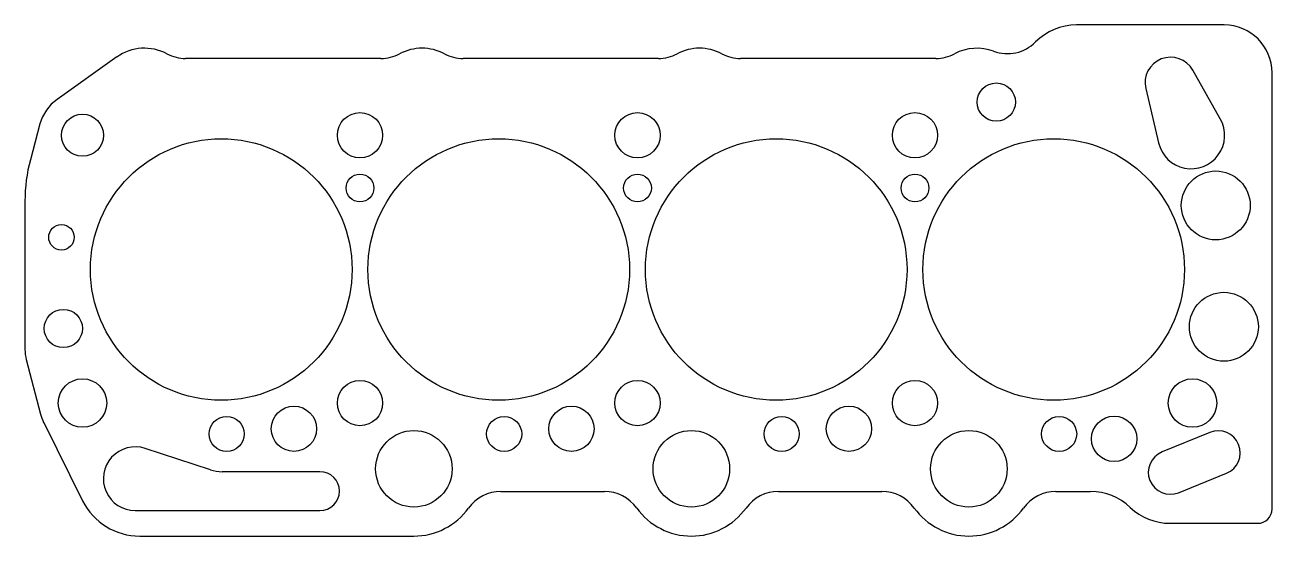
# Model space of a CAD drawing. Header units: millimetres. Extents: x -645 to -254, y -318 to -158.
import ezdxf

# ---------------------------------------------------------------- set-up
doc = ezdxf.new("R2010")
doc.units = ezdxf.units.MM

msp = doc.modelspace()

# ---------------------------------------------------------------- linework, layer by layer
at = {"color": 7, "linetype": 'Continuous', "lineweight": 25}
for p, q in [((-268.54, -157.8), (-314.89, -157.8)), ((-615.7, -167.85), (-634.46, -181.13)), ((-532.91, -168.3), (-594.16, -168.3)), ((-445.91, -168.3), (-507.16, -168.3)), ((-358.91, -168.3), (-420.16, -168.3)), ((-269.76, -187.24), (-278.38, -171.98)), ((-253.54, -309.6), (-253.54, -172.8)), ((-293.14, -177.76), (-289.12, -194.81)), ((-639.82, -188.83), (-642.84, -200.1)), ((-644.54, -213.03), (-644.54, -259.6)), ((-644.13, -262.77), (-639.64, -279.83)), ((-638.66, -282.43), (-626.45, -307)), ((-273.04, -285.6), (-288.04, -291.7)), ((-586.38, -297.3), (-606.82, -290.59)), ((-552.04, -297.9), (-582.69, -297.9)), ((-282.84, -304.49), (-267.84, -298.39)), ((-495.3, -304.1), (-462.88, -304.1)), ((-408.3, -304.1), (-375.88, -304.1)), ((-321.3, -304.1), (-310.44, -304.1)), ((-609.94, -310.1), (-552.04, -310.1)), ((-285.54, -314.1), (-258.04, -314.1)), ((-608.54, -318.1), (-522.59, -318.1))]:
    msp.add_line(p, q, dxfattribs=at)
for centre, radius in [((-340, -182), 6), ((-626.49, -192.4), 6.6), ((-539.49, -192.4), 7.1), ((-452.49, -192.4), 7.1), ((-365.49, -192.4), 7.1), ((-582.99, -234.5), 41), ((-495.99, -234.5), 41), ((-408.99, -234.5), 41), ((-321.99, -234.5), 41), ((-539.49, -208.95), 4.35), ((-452.49, -208.95), 4.35), ((-365.49, -208.95), 4.35), ((-271.19, -214.4), 10.8), ((-633.09, -224.4), 4), ((-268.64, -252.45), 10.8), ((-632.5, -253), 6), ((-626.49, -276.38), 7.6), ((-539.49, -276.38), 7.1), ((-452.49, -276.38), 7.1), ((-365.49, -276.38), 7.1), ((-278.49, -276.38), 7.6), ((-560.19, -284.45), 7.1), ((-473.19, -284.45), 7.1), ((-386.19, -284.45), 7.1), ((-581.29, -286.05), 5.5), ((-494.29, -286.05), 5.5), ((-407.29, -286.05), 5.5), ((-320.29, -286.05), 5.5), ((-303.04, -287.6), 7.1), ((-522.59, -297), 12), ((-435.59, -297), 12), ((-348.59, -297), 12)]:
    msp.add_circle(centre, radius, dxfattribs=at)
for centre, radius, start, end in [((-314.89, -175.8), 18, 90, 135.1771), ((-268.54, -172.8), 15, 0, 90), ((-336.52, -154.3), 12.5, 249.7484, 315.1771), ((-607.04, -180.1), 15, 62.0842, 125.2979), ((-594.16, -155.8), 12.5, 242.0842, 270), ((-532.91, -155.8), 12.5, 270, 297.9158), ((-520.04, -180.1), 15, 62.0842, 117.9158), ((-507.16, -155.8), 12.5, 242.0842, 270), ((-445.91, -155.8), 12.5, 270, 297.9158), ((-433.04, -180.1), 15, 62.0842, 117.9158), ((-420.16, -155.8), 12.5, 242.0842, 270), ((-358.91, -155.8), 12.5, 270, 297.9158), ((-346.04, -180.1), 15, 69.7484, 117.9158), ((-285.35, -175.92), 8, 29.4904, 193.2508), ((-626.49, -192.4), 13.8, 125.2979, 165.0089), ((-278.9, -192.41), 10.5, 193.2509, 29.4904), ((-594.54, -213.03), 50, 165.0089, 180), ((-632.04, -259.6), 12.5, 180, 194.7334), ((-626.49, -276.38), 13.6, 194.7334, 206.4429), ((-270.44, -292), 6.9, 292.1299, 112.1299), ((-609.94, -300.1), 10, 71.8219, 270), ((-285.44, -298.1), 6.9, 112.1299, 292.1299), ((-582.69, -286.05), 11.85, 251.8219, 270), ((-552.04, -304), 6.1, 270, 90), ((-495.3, -316.6), 12.5, 90, 144.3147), ((-462.88, -316.6), 12.5, 35.6853, 90), ((-408.3, -316.6), 12.5, 90, 144.3147), ((-375.88, -316.6), 12.5, 35.6853, 90), ((-321.3, -316.6), 12.5, 90, 144.3147), ((-310.44, -322.1), 18, 46.2383, 90), ((-608.54, -298.1), 20, 206.4429, 270), ((-522.59, -297), 21.1, 270, 324.3147), ((-435.59, -297), 21.1, 215.6853, 324.3147), ((-348.59, -297), 21.1, 215.6853, 324.3147), ((-285.54, -296.1), 18, 226.2383, 270), ((-258.04, -309.6), 4.5, 270, 0)]:
    msp.add_arc(centre, radius, start, end, dxfattribs=at)

doc.saveas('drawing.dxf')
